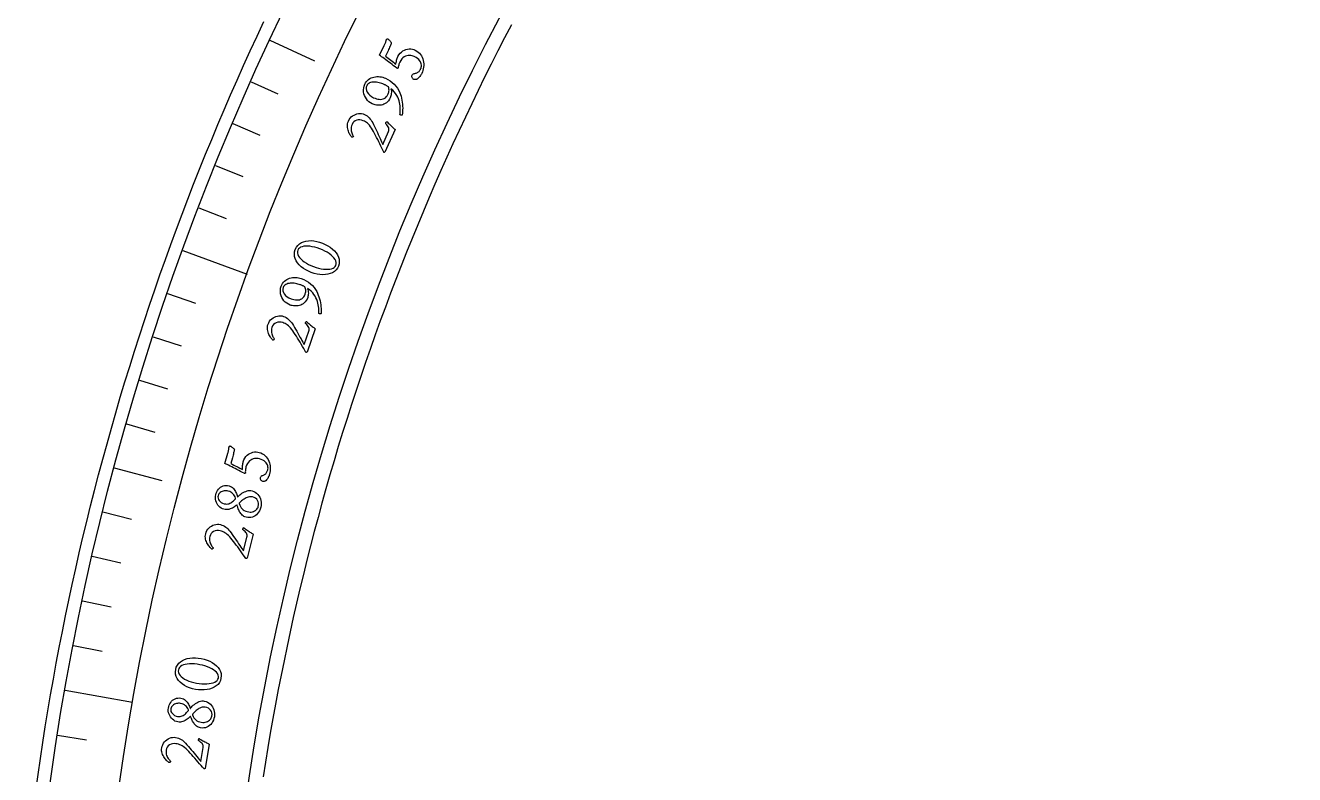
# Model space of a CAD drawing. Header units: millimetres. Extents: x -50 to 50, y -50 to 64.
# Drawn here: x -49.74 to -25.55, y 7.03 to 21.31 of the extents above; entities that cross this region are included whole.
import ezdxf

# ---------------------------------------------------------------- set-up
doc = ezdxf.new("R2010")
doc.units = ezdxf.units.MM
for name, color, linetype in [('CUT_INNER', 6, 'Continuous'), ('CUT_OUTER', 1, 'Continuous'), ('ENGRAVE', 7, 'Continuous'), ('ENGRAVE_FINE', 8, 'Continuous'), ('TEXT', 5, 'Continuous')]:
    doc.layers.add(name, color=color, linetype=linetype)

msp = doc.modelspace()

# ---------------------------------------------------------------- linework, layer by layer
at = {"layer": 'CUT_INNER'}
msp.add_lwpolyline([(-40.4795, 21.3184), (-40.6095, 21.0696), (-40.738, 20.8201), (-40.865, 20.5697), (-40.9905, 20.3186), (-41.1144, 20.0667), (-41.2367, 19.814), (-41.3575, 19.5606), (-41.4768, 19.3065), (-41.5944, 19.0517), (-41.7106, 18.7961), (-41.8251, 18.5398), (-41.9381, 18.2828), (-42.0495, 18.0251), (-42.1593, 17.7668), (-42.2675, 17.5078), (-42.3741, 17.2481), (-42.4792, 16.9878), (-42.5826, 16.7268), (-42.6844, 16.4652), (-42.7846, 16.203), (-42.8833, 15.9402), (-42.9803, 15.6767), (-43.0756, 15.4127), (-43.1694, 15.1481), (-43.2615, 14.8829), (-43.352, 14.6172), (-43.4409, 14.3509), (-43.5282, 14.0841), (-43.6138, 13.8168), (-43.6977, 13.5489), (-43.78, 13.2805), (-43.8607, 13.0116), (-43.9397, 12.7423), (-44.0171, 12.4724), (-44.0928, 12.2021), (-44.1668, 11.9313), (-44.2392, 11.6601), (-44.3099, 11.3884), (-44.3789, 11.1163), (-44.4463, 10.8438), (-44.512, 10.5709), (-44.576, 10.2976), (-44.6384, 10.0239), (-44.699, 9.7498), (-44.758, 9.4753), (-44.8153, 9.2005), (-44.8709, 8.9254), (-44.9248, 8.6499), (-44.9771, 8.3741), (-45.0276, 8.0979), (-45.0765, 7.8215), (-45.1236, 7.5448), (-45.169, 7.2678), (-45.2128, 6.9905)], dxfattribs=at)
at = {"layer": 'CUT_OUTER'}
msp.add_lwpolyline([(-49.5451, 6.729), (-49.5029, 7.0329), (-49.4588, 7.3365), (-49.4129, 7.6399), (-49.3651, 7.9429), (-49.3154, 8.2457), (-49.2639, 8.5481), (-49.2105, 8.8502), (-49.1553, 9.152), (-49.0982, 9.4534), (-49.0393, 9.7545), (-48.9785, 10.0552), (-48.9159, 10.3556), (-48.8514, 10.6555), (-48.7851, 10.9551), (-48.717, 11.2542), (-48.647, 11.5529), (-48.5752, 11.8512), (-48.5016, 12.149), (-48.4261, 12.4464), (-48.3488, 12.7433), (-48.2697, 13.0397), (-48.1888, 13.3356), (-48.1061, 13.6311), (-48.0215, 13.926), (-47.9352, 14.2204), (-47.847, 14.5142), (-47.7571, 14.8075), (-47.6653, 15.1003), (-47.5718, 15.3925), (-47.4764, 15.6841), (-47.3793, 15.9751), (-47.2804, 16.2655), (-47.1797, 16.5553), (-47.0772, 16.8445), (-46.973, 17.133), (-46.867, 17.4209), (-46.7592, 17.7082), (-46.6496, 17.9948), (-46.5383, 18.2806), (-46.4253, 18.5659), (-46.3105, 18.8504), (-46.194, 19.1342), (-46.0757, 19.4173), (-45.9557, 19.6996), (-45.834, 19.9812), (-45.7105, 20.2621), (-45.5853, 20.5422), (-45.4584, 20.8215), (-45.3298, 21.1), (-45.1995, 21.3778)], dxfattribs=at)
at = {"layer": 'ENGRAVE'}
for points in [[(-45.0843, 21.0231), (-44.2369, 20.628)], [(-46.745, 17.0138), (-45.515, 16.5661)], [(-48.05, 12.875), (-47.1468, 12.633)], [(-48.9893, 8.6381), (-47.7001, 8.4108)]]:
    msp.add_lwpolyline(points, dxfattribs=at)
for radius in [49.745, 48.436, 46.005]:
    msp.add_circle((0, 0), radius, dxfattribs=at)
at = {"layer": 'ENGRAVE_FINE'}
for points in [[(-45.4443, 20.2331), (-44.9318, 20.0049)], [(-45.7905, 19.4369), (-45.2741, 19.2177)], [(-46.1228, 18.6348), (-45.6026, 18.4247)], [(-46.441, 17.827), (-45.9172, 17.626)], [(-47.0348, 16.1954), (-46.5044, 16.0127)], [(-47.3103, 15.3721), (-46.7768, 15.1987)], [(-47.5714, 14.544), (-47.0349, 14.38)], [(-47.818, 13.7116), (-47.2787, 13.5569)], [(-48.2674, 12.0344), (-47.723, 11.8987)], [(-48.47, 11.1902), (-47.9234, 11.064)], [(-48.658, 10.3426), (-48.1092, 10.2259)], [(-48.831, 9.4918), (-48.2804, 9.3847)], [(-49.1326, 7.7818), (-48.5785, 7.6941)]]:
    msp.add_lwpolyline(points, dxfattribs=at)
at = {"layer": 'TEXT'}
for points in [[(-42.6434, 20.7106), (-42.6242, 20.745), (-42.6023, 20.7745), (-42.5775, 20.7992), (-42.5501, 20.8192), (-42.5209, 20.8348), (-42.491, 20.8464), (-42.4604, 20.854), (-42.4292, 20.8577), (-42.3982, 20.8575), (-42.3686, 20.8537), (-42.3403, 20.8462), (-42.3133, 20.835), (-42.2835, 20.8183), (-42.2569, 20.7989), (-42.2334, 20.7768), (-42.213, 20.7522), (-42.1957, 20.7256), (-42.1813, 20.6978), (-42.1699, 20.6687), (-42.1614, 20.6383), (-42.1557, 20.6072), (-42.1528, 20.5759), (-42.1527, 20.5442), (-42.1553, 20.5122), (-42.1605, 20.4805), (-42.1682, 20.4497), (-42.1783, 20.4196), (-42.191, 20.3904), (-42.1975, 20.378), (-42.2057, 20.3645), (-42.2154, 20.3499), (-42.2266, 20.3343), (-42.239, 20.3188), (-42.252, 20.3046), (-42.2655, 20.2918), (-42.2797, 20.2803), (-42.2836, 20.2787), (-42.289, 20.2771), (-42.296, 20.2754), (-42.3046, 20.2737), (-42.3137, 20.2727), (-42.3224, 20.273), (-42.3306, 20.2746), (-42.3384, 20.2776), (-42.3506, 20.2846), (-42.3605, 20.293), (-42.3682, 20.3027), (-42.3738, 20.3138), (-42.377, 20.3254), (-42.378, 20.3365), (-42.3766, 20.3473), (-42.373, 20.3575), (-42.366, 20.3688), (-42.3573, 20.3777), (-42.3467, 20.3839), (-42.3344, 20.3877), (-42.3214, 20.3904), (-42.3089, 20.3934), (-42.297, 20.3968), (-42.2855, 20.4005), (-42.2729, 20.4058), (-42.2613, 20.4126), (-42.2505, 20.4209), (-42.2407, 20.4307), (-42.2317, 20.4414), (-42.2237, 20.4524), (-42.2166, 20.4638), (-42.2104, 20.4756), (-42.2036, 20.4924), (-42.1991, 20.5105), (-42.1967, 20.5297), (-42.1967, 20.5502), (-42.1995, 20.5713), (-42.206, 20.5925), (-42.2161, 20.6139), (-42.2298, 20.6353), (-42.2478, 20.6564), (-42.2707, 20.6763), (-42.2985, 20.6951), (-42.3312, 20.7129), (-42.3515, 20.7213), (-42.3733, 20.7275), (-42.3967, 20.7314), (-42.4217, 20.733), (-42.4475, 20.7317), (-42.4731, 20.7267), (-42.4985, 20.718), (-42.5238, 20.7056), (-42.5481, 20.6886), (-42.5704, 20.6662), (-42.5908, 20.6383), (-42.6092, 20.605), (-42.6141, 20.5939), (-42.6192, 20.5806), (-42.6244, 20.5653), (-42.6297, 20.5479), (-42.6344, 20.5306), (-42.6378, 20.5155), (-42.6397, 20.5027), (-42.6403, 20.4922), (-42.6415, 20.4905), (-42.6434, 20.4892), (-42.646, 20.4884), (-42.6493, 20.488), (-42.6528, 20.4879), (-42.6562, 20.4884), (-42.6596, 20.4892), (-42.6628, 20.4905), (-42.6941, 20.5142), (-42.7254, 20.5378), (-42.7567, 20.5614), (-42.788, 20.5851), (-42.8188, 20.6083), (-42.8484, 20.6308), (-42.8771, 20.6525), (-42.9046, 20.6733), (-42.9304, 20.6928), (-42.9538, 20.7102), (-42.9748, 20.7255), (-42.9933, 20.7389), (-42.9043, 20.9224), (-42.8982, 20.9353), (-42.8924, 20.9485), (-42.8867, 20.962), (-42.8813, 20.9758), (-42.8764, 20.9892), (-42.872, 21.0016), (-42.8683, 21.0129), (-42.8652, 21.0231), (-42.8627, 21.0315), (-42.861, 21.0376), (-42.8599, 21.0412), (-42.8596, 21.0424), (-42.8563, 21.0446), (-42.8532, 21.0466), (-42.8505, 21.0485), (-42.848, 21.0501), (-42.8456, 21.0514), (-42.8432, 21.0519), (-42.8408, 21.0518), (-42.8383, 21.0509), (-42.8358, 21.0493), (-42.8321, 21.0465), (-42.8272, 21.0423), (-42.821, 21.0369), (-42.8142, 21.0305), (-42.8072, 21.0234), (-42.8, 21.0157), (-42.7927, 21.0072), (-42.7857, 20.9984), (-42.7796, 20.9896), (-42.7743, 20.9806), (-42.7697, 20.9715), (-42.775, 20.9576), (-42.7809, 20.9424), (-42.7874, 20.9259), (-42.7945, 20.9082), (-42.8025, 20.889), (-42.8116, 20.8685), (-42.8217, 20.8465), (-42.8329, 20.8231), (-42.8834, 20.7188), (-42.8584, 20.6997), (-42.833, 20.6805), (-42.8074, 20.6613), (-42.7815, 20.6421), (-42.7558, 20.6231), (-42.7308, 20.6042), (-42.7067, 20.5857), (-42.6832, 20.5674), (-42.6815, 20.5834), (-42.6784, 20.6012), (-42.6739, 20.6208), (-42.6681, 20.6421), (-42.6617, 20.6631), (-42.6554, 20.6815), (-42.6494, 20.6973), (-42.6434, 20.7106)], [(-42.6043, 19.6026), (-42.602, 19.6261), (-42.6003, 19.6515), (-42.5992, 19.6789), (-42.5988, 19.7081), (-42.5996, 19.7389), (-42.6022, 19.7706), (-42.6067, 19.8033), (-42.613, 19.8369), (-42.6217, 19.871), (-42.6335, 19.9051), (-42.6482, 19.9392), (-42.6658, 19.9733), (-42.6872, 20.0068), (-42.7128, 20.0391), (-42.7427, 20.0703), (-42.7769, 20.1004), (-42.7721, 20.078), (-42.7693, 20.0552), (-42.7686, 20.0319), (-42.77, 20.0081), (-42.773, 19.9851), (-42.7772, 19.9641), (-42.7827, 19.9452), (-42.7895, 19.9283), (-42.8054, 19.898), (-42.8232, 19.8716), (-42.8427, 19.8492), (-42.864, 19.8309), (-42.8865, 19.816), (-42.9097, 19.8041), (-42.9335, 19.7952), (-42.9579, 19.7893), (-42.9825, 19.7859), (-43.0066, 19.7846), (-43.0304, 19.7855), (-43.0537, 19.7885), (-43.076, 19.793), (-43.0967, 19.7984), (-43.1157, 19.8046), (-43.133, 19.8118), (-43.1663, 19.8296), (-43.1962, 19.8511), (-43.2226, 19.8761), (-43.2457, 19.9047), (-43.265, 19.9361), (-43.2802, 19.9691), (-43.2912, 20.0038), (-43.298, 20.0402), (-43.3, 20.0773), (-43.2968, 20.1138), (-43.2882, 20.1499), (-43.2744, 20.1854), (-43.26, 20.2123), (-43.2431, 20.2363), (-43.2238, 20.2575), (-43.202, 20.2759), (-43.1784, 20.2915), (-43.1536, 20.3046), (-43.1276, 20.3149), (-43.1004, 20.3227), (-43.0725, 20.3279), (-43.0443, 20.3306), (-43.0158, 20.3308), (-42.9871, 20.3285), (-42.9587, 20.324), (-42.9314, 20.3174), (-42.9052, 20.3088), (-42.88, 20.2982), (-42.8341, 20.2741), (-42.7913, 20.247), (-42.7514, 20.2168), (-42.7146, 20.1834), (-42.6815, 20.1473), (-42.6528, 20.1088), (-42.6285, 20.0678), (-42.6087, 20.0244), (-42.5956, 19.9909), (-42.5844, 19.956), (-42.575, 19.9196), (-42.5674, 19.8818), (-42.5615, 19.8435), (-42.5571, 19.8057), (-42.5544, 19.7684), (-42.5532, 19.7316), (-42.5535, 19.6959), (-42.5551, 19.6621), (-42.5581, 19.6302), (-42.5624, 19.6002), (-42.5652, 19.5966), (-42.5695, 19.5946), (-42.5754, 19.5944), (-42.5828, 19.5958), (-42.5903, 19.5979), (-42.5964, 19.5998), (-42.6011, 19.6013), (-42.6043, 19.6026)], [(-42.8266, 20.1361), (-42.8362, 20.1421), (-42.8461, 20.148), (-42.8562, 20.1538), (-42.8665, 20.1596), (-42.877, 20.1652), (-42.8876, 20.1707), (-42.8982, 20.176), (-42.9089, 20.1811), (-42.9303, 20.1905), (-42.9527, 20.1989), (-42.9761, 20.2065), (-43.0005, 20.2132), (-43.0252, 20.2187), (-43.0497, 20.2227), (-43.0739, 20.2252), (-43.0979, 20.2262), (-43.1211, 20.2254), (-43.1431, 20.2225), (-43.1638, 20.2174), (-43.1834, 20.2101), (-43.2011, 20.2005), (-43.2162, 20.1883), (-43.2287, 20.1736), (-43.2387, 20.1563), (-43.2483, 20.1264), (-43.2499, 20.0957), (-43.2432, 20.0643), (-43.2285, 20.0322), (-43.2067, 20.0013), (-43.1792, 19.9738), (-43.146, 19.9495), (-43.107, 19.9285), (-43.0808, 19.9176), (-43.0546, 19.9089), (-43.0281, 19.9025), (-43.0015, 19.8984), (-42.9754, 19.897), (-42.9505, 19.8991), (-42.9268, 19.9047), (-42.9042, 19.9137), (-42.8834, 19.9265), (-42.8648, 19.9437), (-42.8485, 19.9652), (-42.8343, 19.991), (-42.8284, 20.0049), (-42.8232, 20.0201), (-42.8187, 20.0364), (-42.8149, 20.0539), (-42.813, 20.0727), (-42.8144, 20.0926), (-42.8189, 20.1138), (-42.8266, 20.1361)], [(-42.8542, 19.4731), (-42.8413, 19.4595), (-42.8275, 19.4453), (-42.8127, 19.4304), (-42.7969, 19.4149), (-42.7809, 19.3995), (-42.7656, 19.3847), (-42.7507, 19.3705), (-42.7365, 19.3569), (-42.7236, 19.3448), (-42.7131, 19.3349), (-42.7048, 19.3271), (-42.6988, 19.3215), (-42.8904, 18.8923), (-42.8927, 18.891), (-42.8955, 18.8898), (-42.8987, 18.8887), (-42.9024, 18.8877), (-42.906, 18.887), (-42.9091, 18.8867), (-42.9118, 18.8869), (-42.9139, 18.8875), (-42.9321, 18.9269), (-42.9507, 18.9669), (-42.9699, 19.0075), (-42.9894, 19.0488), (-43.0093, 19.09), (-43.0292, 19.1306), (-43.0493, 19.1705), (-43.0694, 19.2097), (-43.0893, 19.2475), (-43.1087, 19.2829), (-43.1276, 19.316), (-43.146, 19.3468), (-43.1653, 19.3765), (-43.1844, 19.402), (-43.2033, 19.4232), (-43.222, 19.4403), (-43.2412, 19.4546), (-43.2614, 19.4678), (-43.2827, 19.4798), (-43.3051, 19.4908), (-43.3368, 19.5021), (-43.3682, 19.5073), (-43.3992, 19.5065), (-43.4299, 19.4997), (-43.4583, 19.4872), (-43.4825, 19.4696), (-43.5024, 19.4469), (-43.518, 19.4191), (-43.5276, 19.3941), (-43.5336, 19.3696), (-43.5362, 19.3454), (-43.5354, 19.3216), (-43.5322, 19.2989), (-43.5277, 19.2777), (-43.522, 19.258), (-43.515, 19.24), (-43.5077, 19.224), (-43.5012, 19.2107), (-43.4954, 19.2001), (-43.4903, 19.192), (-43.4925, 19.1884), (-43.4959, 19.1851), (-43.5003, 19.1821), (-43.5057, 19.1796), (-43.5112, 19.1776), (-43.5157, 19.1765), (-43.5192, 19.1761), (-43.5216, 19.1765), (-43.5271, 19.1823), (-43.5339, 19.1906), (-43.5419, 19.2016), (-43.5512, 19.2151), (-43.5609, 19.2308), (-43.5702, 19.2483), (-43.579, 19.2677), (-43.5874, 19.289), (-43.5947, 19.3115), (-43.6003, 19.3348), (-43.6043, 19.3587), (-43.6066, 19.3835), (-43.6065, 19.4085), (-43.6032, 19.4337), (-43.5967, 19.4588), (-43.5871, 19.484), (-43.5719, 19.5129), (-43.5536, 19.5387), (-43.5321, 19.5614), (-43.5075, 19.5811), (-43.4809, 19.5974), (-43.4532, 19.6101), (-43.4246, 19.6193), (-43.3949, 19.6249), (-43.3652, 19.6268), (-43.3364, 19.6246), (-43.3084, 19.6184), (-43.2812, 19.6083), (-43.2554, 19.5952), (-43.2315, 19.58), (-43.2094, 19.5628), (-43.1893, 19.5435), (-43.1708, 19.5225), (-43.154, 19.5002), (-43.1387, 19.4764), (-43.125, 19.4513), (-43.1079, 19.4167), (-43.0904, 19.3805), (-43.0725, 19.3427), (-43.0543, 19.3034), (-43.0362, 19.2639), (-43.0187, 19.2256), (-43.0018, 19.1884), (-42.9855, 19.1524), (-42.9703, 19.1188), (-42.9566, 19.0888), (-42.9445, 19.0623), (-42.9339, 19.0394), (-42.8236, 19.2863), (-42.8172, 19.3045), (-42.8144, 19.3224), (-42.8153, 19.34), (-42.82, 19.3573), (-42.8281, 19.3749), (-42.8395, 19.3935), (-42.8541, 19.4131), (-42.8721, 19.4337), (-42.8746, 19.4371), (-42.8757, 19.4411), (-42.8753, 19.4458), (-42.8734, 19.4512), (-42.8722, 19.4533), (-42.8704, 19.456), (-42.8681, 19.4591), (-42.8651, 19.4627), (-42.8619, 19.4663), (-42.8591, 19.4692), (-42.8565, 19.4715), (-42.8542, 19.4731)], [(-44.5997, 17.035), (-44.5794, 17.0775), (-44.5535, 17.1137), (-44.5218, 17.1437), (-44.4845, 17.1674), (-44.4427, 17.1851), (-44.3978, 17.1972), (-44.3497, 17.2036), (-44.2984, 17.2044), (-44.2453, 17.2), (-44.1915, 17.1906), (-44.1371, 17.1764), (-44.082, 17.1572), (-44.0285, 17.1341), (-43.9788, 17.1077), (-43.9329, 17.0781), (-43.8907, 17.0453), (-43.8534, 17.01), (-43.8221, 16.9728), (-43.7967, 16.9338), (-43.7772, 16.893), (-43.7649, 16.8509), (-43.761, 16.8082), (-43.7653, 16.765), (-43.778, 16.7211), (-43.7974, 16.6811), (-43.8227, 16.6466), (-43.854, 16.6177), (-43.8913, 16.5944), (-43.9331, 16.5766), (-43.9782, 16.5641), (-44.0264, 16.557), (-44.0779, 16.5552), (-44.1313, 16.5586), (-44.1853, 16.567), (-44.24, 16.5803), (-44.2953, 16.5987), (-44.3491, 16.6212), (-44.3991, 16.647), (-44.4454, 16.6761), (-44.4879, 16.7085), (-44.5254, 16.7436), (-44.5569, 16.7808), (-44.5822, 16.8201), (-44.6014, 16.8614), (-44.6133, 16.9041), (-44.6171, 16.9472), (-44.6125, 16.9909), (-44.5997, 17.035)], [(-44.5502, 17.0236), (-44.5571, 16.9963), (-44.5572, 16.9685), (-44.5503, 16.9404), (-44.5367, 16.9118), (-44.517, 16.8833), (-44.4924, 16.8555), (-44.4627, 16.8284), (-44.428, 16.8019), (-44.3892, 16.7767), (-44.347, 16.7532), (-44.3016, 16.7315), (-44.2528, 16.7116), (-44.2036, 16.6946), (-44.1555, 16.6809), (-44.1084, 16.6706), (-44.0624, 16.6637), (-44.0187, 16.6601), (-43.9784, 16.66), (-43.9416, 16.6634), (-43.9082, 16.6701), (-43.8794, 16.6805), (-43.8563, 16.6945), (-43.8388, 16.7123), (-43.8271, 16.7339), (-43.8198, 16.7625), (-43.8198, 16.7911), (-43.8271, 16.8197), (-43.8416, 16.8483), (-43.8624, 16.8766), (-43.8883, 16.9042), (-43.9193, 16.9311), (-43.9555, 16.9573), (-43.9956, 16.9822), (-44.0384, 17.0056), (-44.0839, 17.0272), (-44.1321, 17.0472), (-44.1816, 17.0649), (-44.2295, 17.079), (-44.2759, 17.0896), (-44.3207, 17.0966), (-44.3631, 17.1001), (-44.4022, 17.1001), (-44.4379, 17.0964), (-44.4704, 17.0892), (-44.4985, 17.0784), (-44.5211, 17.0638), (-44.5384, 17.0456), (-44.5502, 17.0236)], [(-44.1507, 15.8148), (-44.1504, 15.8384), (-44.1509, 15.8639), (-44.1522, 15.8912), (-44.1543, 15.9204), (-44.1578, 15.951), (-44.1632, 15.9823), (-44.1705, 16.0145), (-44.1797, 16.0475), (-44.1914, 16.0807), (-44.2061, 16.1136), (-44.2237, 16.1463), (-44.2443, 16.1787), (-44.2684, 16.2102), (-44.2968, 16.2402), (-44.3293, 16.2687), (-44.366, 16.2957), (-44.3593, 16.2738), (-44.3545, 16.2513), (-44.3518, 16.2282), (-44.351, 16.2043), (-44.352, 16.1812), (-44.3544, 16.1599), (-44.3582, 16.1406), (-44.3635, 16.1231), (-44.3768, 16.0915), (-44.3921, 16.0637), (-44.4096, 16.0397), (-44.4293, 16.0196), (-44.4504, 16.0028), (-44.4724, 15.9889), (-44.4954, 15.978), (-44.5192, 15.9699), (-44.5434, 15.9644), (-44.5673, 15.9611), (-44.591, 15.9599), (-44.6146, 15.9608), (-44.6372, 15.9634), (-44.6582, 15.9669), (-44.6777, 15.9715), (-44.6956, 15.9771), (-44.7303, 15.992), (-44.7619, 16.0107), (-44.7905, 16.0334), (-44.816, 16.0599), (-44.838, 16.0894), (-44.8559, 16.121), (-44.8699, 16.1546), (-44.8798, 16.1903), (-44.8851, 16.227), (-44.8851, 16.2637), (-44.8797, 16.3004), (-44.869, 16.337), (-44.857, 16.365), (-44.8423, 16.3904), (-44.8249, 16.4132), (-44.8048, 16.4334), (-44.7826, 16.4511), (-44.759, 16.4662), (-44.734, 16.4788), (-44.7076, 16.4889), (-44.6803, 16.4965), (-44.6524, 16.5017), (-44.6241, 16.5044), (-44.5952, 16.5046), (-44.5666, 16.5026), (-44.5388, 16.4984), (-44.5119, 16.4921), (-44.4859, 16.4837), (-44.4381, 16.4638), (-44.3931, 16.4405), (-44.3507, 16.4138), (-44.3112, 16.3838), (-44.275, 16.3507), (-44.2431, 16.3148), (-44.2153, 16.2761), (-44.1918, 16.2346), (-44.1759, 16.2024), (-44.1616, 16.1686), (-44.1491, 16.1331), (-44.1382, 16.0961), (-44.129, 16.0585), (-44.1214, 16.0213), (-44.1154, 15.9843), (-44.111, 15.9477), (-44.1082, 15.9122), (-44.1069, 15.8784), (-44.107, 15.8463), (-44.1087, 15.816), (-44.1111, 15.8122), (-44.1153, 15.8099), (-44.1211, 15.8091), (-44.1287, 15.8099), (-44.1363, 15.8113), (-44.1425, 15.8126), (-44.1473, 15.8138), (-44.1507, 15.8148)], [(-44.4186, 16.3269), (-44.4287, 16.3321), (-44.439, 16.3371), (-44.4496, 16.342), (-44.4604, 16.3468), (-44.4714, 16.3515), (-44.4824, 16.356), (-44.4934, 16.3604), (-44.5046, 16.3645), (-44.5267, 16.372), (-44.5497, 16.3785), (-44.5737, 16.384), (-44.5985, 16.3886), (-44.6237, 16.3919), (-44.6484, 16.3937), (-44.6727, 16.3941), (-44.6967, 16.393), (-44.7197, 16.3902), (-44.7414, 16.3853), (-44.7617, 16.3785), (-44.7805, 16.3695), (-44.7973, 16.3584), (-44.8112, 16.345), (-44.8224, 16.3292), (-44.8308, 16.3111), (-44.8379, 16.2804), (-44.8367, 16.2498), (-44.8274, 16.2191), (-44.8099, 16.1884), (-44.7855, 16.1595), (-44.7558, 16.1345), (-44.7205, 16.1132), (-44.6798, 16.0957), (-44.6528, 16.0871), (-44.6259, 16.0807), (-44.599, 16.0766), (-44.5721, 16.0748), (-44.546, 16.0757), (-44.5214, 16.08), (-44.4982, 16.0876), (-44.4766, 16.0985), (-44.457, 16.1132), (-44.4399, 16.1319), (-44.4255, 16.1547), (-44.4136, 16.1817), (-44.409, 16.1961), (-44.4051, 16.2116), (-44.4021, 16.2283), (-44.3998, 16.2461), (-44.3996, 16.2649), (-44.4026, 16.2846), (-44.409, 16.3053), (-44.4186, 16.3269)], [(-44.3883, 15.664), (-44.3743, 15.6516), (-44.3593, 15.6386), (-44.3432, 15.6251), (-44.3262, 15.6111), (-44.3089, 15.597), (-44.2923, 15.5836), (-44.2763, 15.5708), (-44.2609, 15.5586), (-44.2471, 15.5476), (-44.2357, 15.5386), (-44.2267, 15.5316), (-44.2203, 15.5266), (-44.3738, 15.0823), (-44.376, 15.0808), (-44.3786, 15.0794), (-44.3817, 15.078), (-44.3853, 15.0767), (-44.3888, 15.0756), (-44.3919, 15.0751), (-44.3946, 15.075), (-44.3968, 15.0754), (-44.4183, 15.1131), (-44.4404, 15.1513), (-44.463, 15.1901), (-44.4861, 15.2295), (-44.5094, 15.2689), (-44.5328, 15.3076), (-44.5563, 15.3456), (-44.5797, 15.3829), (-44.6029, 15.4187), (-44.6253, 15.4523), (-44.647, 15.4837), (-44.668, 15.5128), (-44.6898, 15.5407), (-44.7111, 15.5644), (-44.7318, 15.5839), (-44.7519, 15.5992), (-44.7722, 15.6118), (-44.7935, 15.6232), (-44.8158, 15.6334), (-44.8391, 15.6423), (-44.8716, 15.6508), (-44.9033, 15.6533), (-44.9342, 15.6498), (-44.9641, 15.6403), (-44.9913, 15.6254), (-45.0139, 15.6058), (-45.0317, 15.5814), (-45.0449, 15.5524), (-45.0522, 15.5267), (-45.0561, 15.5016), (-45.0566, 15.4773), (-45.0537, 15.4537), (-45.0486, 15.4313), (-45.0423, 15.4106), (-45.0348, 15.3916), (-45.0263, 15.3742), (-45.0176, 15.3589), (-45.01, 15.3462), (-45.0032, 15.3361), (-44.9975, 15.3286), (-44.9994, 15.3247), (-45.0024, 15.3211), (-45.0066, 15.3178), (-45.0118, 15.3148), (-45.0171, 15.3124), (-45.0215, 15.3108), (-45.0249, 15.3102), (-45.0273, 15.3104), (-45.0333, 15.3157), (-45.0408, 15.3234), (-45.0498, 15.3336), (-45.0602, 15.3462), (-45.0712, 15.361), (-45.082, 15.3777), (-45.0924, 15.3963), (-45.1026, 15.4167), (-45.1119, 15.4385), (-45.1196, 15.4612), (-45.1256, 15.4847), (-45.1301, 15.5091), (-45.1322, 15.5341), (-45.1311, 15.5594), (-45.1268, 15.5851), (-45.1193, 15.611), (-45.1068, 15.6411), (-45.0908, 15.6684), (-45.0714, 15.6929), (-45.0486, 15.7146), (-45.0234, 15.7332), (-44.997, 15.7483), (-44.9692, 15.76), (-44.9402, 15.7681), (-44.9108, 15.7725), (-44.8819, 15.7729), (-44.8534, 15.7692), (-44.8255, 15.7615), (-44.7986, 15.7507), (-44.7735, 15.7376), (-44.75, 15.7224), (-44.7282, 15.7049), (-44.7081, 15.6857), (-44.6893, 15.6648), (-44.6721, 15.6425), (-44.6562, 15.6187), (-44.6361, 15.5857), (-44.6156, 15.5512), (-44.5945, 15.5151), (-44.5729, 15.4775), (-44.5514, 15.4397), (-44.5306, 15.4031), (-44.5105, 15.3675), (-44.4911, 15.3331), (-44.4731, 15.3009), (-44.4568, 15.2722), (-44.4425, 15.2469), (-44.43, 15.225), (-44.3416, 15.4806), (-44.3367, 15.4993), (-44.3355, 15.5174), (-44.338, 15.5348), (-44.3441, 15.5516), (-44.3537, 15.5684), (-44.3667, 15.586), (-44.383, 15.6042), (-44.4027, 15.6232), (-44.4055, 15.6263), (-44.4069, 15.6302), (-44.4069, 15.635), (-44.4055, 15.6405), (-44.4045, 15.6427), (-44.403, 15.6455), (-44.4009, 15.6489), (-44.3982, 15.6527), (-44.3954, 15.6566), (-44.3928, 15.6597), (-44.3904, 15.6622), (-44.3883, 15.664)], [(-45.5919, 12.991), (-45.579, 13.0282), (-45.5625, 13.0611), (-45.5424, 13.0897), (-45.5188, 13.1142), (-45.4928, 13.1346), (-45.4654, 13.1512), (-45.4366, 13.164), (-45.4065, 13.1731), (-45.376, 13.1783), (-45.3461, 13.1796), (-45.317, 13.1772), (-45.2884, 13.1709), (-45.2562, 13.1595), (-45.2266, 13.1451), (-45.1996, 13.1274), (-45.1753, 13.1067), (-45.1536, 13.0835), (-45.1346, 13.0586), (-45.1183, 13.032), (-45.1047, 13.0036), (-45.0937, 12.9739), (-45.0854, 12.9435), (-45.0797, 12.9123), (-45.0767, 12.8804), (-45.0764, 12.8483), (-45.0786, 12.8166), (-45.0834, 12.7852), (-45.0908, 12.7543), (-45.0951, 12.7409), (-45.1007, 12.7262), (-45.1077, 12.7102), (-45.1161, 12.6928), (-45.1256, 12.6754), (-45.1359, 12.6592), (-45.1471, 12.6442), (-45.159, 12.6304), (-45.1626, 12.6282), (-45.1676, 12.6256), (-45.1743, 12.6228), (-45.1824, 12.6196), (-45.1912, 12.617), (-45.1998, 12.6158), (-45.2082, 12.616), (-45.2164, 12.6175), (-45.2295, 12.6223), (-45.2408, 12.6289), (-45.2501, 12.6371), (-45.2575, 12.6471), (-45.2627, 12.6579), (-45.2656, 12.6687), (-45.2661, 12.6795), (-45.2643, 12.6903), (-45.2594, 12.7026), (-45.2523, 12.7128), (-45.243, 12.7208), (-45.2315, 12.7267), (-45.2192, 12.7316), (-45.2074, 12.7368), (-45.1962, 12.7422), (-45.1856, 12.7478), (-45.1741, 12.7552), (-45.1638, 12.7639), (-45.1547, 12.7739), (-45.1467, 12.7853), (-45.1398, 12.7974), (-45.1338, 12.8097), (-45.1287, 12.8221), (-45.1247, 12.8347), (-45.1209, 12.8525), (-45.1196, 12.8711), (-45.1206, 12.8905), (-45.1241, 12.9106), (-45.1306, 12.9309), (-45.1406, 12.9507), (-45.1543, 12.9699), (-45.1715, 12.9887), (-45.1929, 13.0063), (-45.2189, 13.022), (-45.2495, 13.0357), (-45.2848, 13.0475), (-45.3063, 13.0523), (-45.3288, 13.0545), (-45.3526, 13.0543), (-45.3775, 13.0516), (-45.4026, 13.0458), (-45.427, 13.0365), (-45.4505, 13.0235), (-45.4733, 13.0069), (-45.4942, 12.9859), (-45.5123, 12.96), (-45.5275, 12.929), (-45.5399, 12.893), (-45.5428, 12.8811), (-45.5455, 12.8672), (-45.548, 12.8512), (-45.5502, 12.8331), (-45.5518, 12.8153), (-45.5525, 12.7999), (-45.5522, 12.7869), (-45.5509, 12.7765), (-45.5518, 12.7746), (-45.5535, 12.773), (-45.5559, 12.7717), (-45.559, 12.7707), (-45.5625, 12.7701), (-45.566, 12.7699), (-45.5694, 12.7702), (-45.5728, 12.7709), (-45.6077, 12.7887), (-45.6427, 12.8066), (-45.6776, 12.8244), (-45.7125, 12.8423), (-45.7468, 12.8598), (-45.78, 12.8768), (-45.8119, 12.8932), (-45.8427, 12.9089), (-45.8714, 12.9236), (-45.8975, 12.9367), (-45.9208, 12.9482), (-45.9414, 12.9581), (-45.8856, 13.1543), (-45.8819, 13.168), (-45.8784, 13.182), (-45.8752, 13.1963), (-45.8723, 13.2108), (-45.8697, 13.2249), (-45.8676, 13.2379), (-45.8659, 13.2496), (-45.8646, 13.2602), (-45.8636, 13.269), (-45.863, 13.2752), (-45.8626, 13.279), (-45.8624, 13.2803), (-45.8595, 13.283), (-45.8569, 13.2855), (-45.8545, 13.2878), (-45.8524, 13.2899), (-45.8502, 13.2915), (-45.848, 13.2925), (-45.8455, 13.2927), (-45.8429, 13.2923), (-45.8402, 13.2912), (-45.836, 13.289), (-45.8305, 13.2858), (-45.8235, 13.2815), (-45.8156, 13.2764), (-45.8075, 13.2706), (-45.7991, 13.2642), (-45.7905, 13.2572), (-45.7821, 13.2498), (-45.7745, 13.2421), (-45.7677, 13.2342), (-45.7616, 13.2261), (-45.7644, 13.2114), (-45.7676, 13.1954), (-45.7711, 13.178), (-45.7751, 13.1593), (-45.7796, 13.1391), (-45.7849, 13.1173), (-45.7911, 13.0939), (-45.7981, 13.0689), (-45.8297, 12.9574), (-45.8017, 12.9429), (-45.7734, 12.9285), (-45.7448, 12.914), (-45.716, 12.8996), (-45.6874, 12.8853), (-45.6596, 12.8711), (-45.6325, 12.857), (-45.6062, 12.8431), (-45.6073, 12.8591), (-45.6073, 12.8772), (-45.6064, 12.8972), (-45.6043, 12.9193), (-45.6017, 12.941), (-45.5987, 12.9603), (-45.5955, 12.9769), (-45.5919, 12.991)], [(-46.1164, 12.3642), (-46.107, 12.3933), (-46.0951, 12.4203), (-46.0807, 12.4452), (-46.0638, 12.4681), (-46.0446, 12.4883), (-46.0236, 12.5054), (-46.0007, 12.5193), (-45.9759, 12.53), (-45.9496, 12.5369), (-45.9219, 12.5394), (-45.8929, 12.5376), (-45.8625, 12.5313), (-45.8382, 12.523), (-45.8163, 12.5121), (-45.797, 12.4986), (-45.7802, 12.4825), (-45.7655, 12.4647), (-45.7525, 12.446), (-45.7411, 12.4263), (-45.7315, 12.4058), (-45.7231, 12.3852), (-45.7156, 12.3653), (-45.7091, 12.3461), (-45.7034, 12.3276), (-45.7028, 12.3236), (-45.7013, 12.322), (-45.6988, 12.3226), (-45.6953, 12.3254), (-45.6782, 12.3426), (-45.6594, 12.3592), (-45.6389, 12.3752), (-45.6168, 12.3907), (-45.5935, 12.4049), (-45.5697, 12.4171), (-45.5454, 12.4274), (-45.5205, 12.4356), (-45.4955, 12.4412), (-45.4709, 12.4433), (-45.4467, 12.442), (-45.4229, 12.4372), (-45.3913, 12.4262), (-45.3626, 12.4113), (-45.3367, 12.3925), (-45.3138, 12.3698), (-45.294, 12.3441), (-45.2777, 12.3165), (-45.265, 12.2868), (-45.2558, 12.2552), (-45.2504, 12.2225), (-45.249, 12.1898), (-45.2517, 12.157), (-45.2585, 12.1241), (-45.2695, 12.0899), (-45.2833, 12.0586), (-45.2999, 12.03), (-45.3194, 12.0043), (-45.3412, 11.9819), (-45.3649, 11.9633), (-45.3905, 11.9485), (-45.418, 11.9375), (-45.4468, 11.9305), (-45.4765, 11.928), (-45.507, 11.9297), (-45.5384, 11.9359), (-45.5592, 11.9426), (-45.5784, 11.9514), (-45.596, 11.9624), (-45.6119, 11.9754), (-45.6263, 11.99), (-45.6394, 12.0054), (-45.6512, 12.0218), (-45.6616, 12.0392), (-45.6709, 12.0569), (-45.6791, 12.0744), (-45.6862, 12.0917), (-45.6924, 12.1089), (-45.6977, 12.1253), (-45.7025, 12.1401), (-45.7069, 12.1535), (-45.7107, 12.1653), (-45.7121, 12.1679), (-45.7137, 12.169), (-45.7154, 12.1688), (-45.7174, 12.1671), (-45.7301, 12.1556), (-45.7447, 12.144), (-45.7613, 12.1323), (-45.7797, 12.1204), (-45.7996, 12.1093), (-45.8205, 12.0996), (-45.8423, 12.0914), (-45.8651, 12.0848), (-45.8885, 12.0804), (-45.9121, 12.0792), (-45.936, 12.0809), (-45.9602, 12.0858), (-45.9876, 12.0951), (-46.013, 12.1079), (-46.0363, 12.1243), (-46.0576, 12.1443), (-46.0764, 12.167), (-46.0923, 12.1917), (-46.1052, 12.2182), (-46.1152, 12.2466), (-46.1216, 12.276), (-46.124, 12.3054), (-46.1222, 12.3348), (-46.1164, 12.3642)], [(-46.0723, 12.345), (-46.0758, 12.3213), (-46.0733, 12.2979), (-46.065, 12.2748), (-46.0508, 12.2522), (-46.032, 12.2315), (-46.0101, 12.2145), (-45.9851, 12.2011), (-45.9569, 12.1914), (-45.9325, 12.1865), (-45.9092, 12.1852), (-45.8871, 12.1873), (-45.8661, 12.1928), (-45.8464, 12.2009), (-45.828, 12.2105), (-45.8108, 12.2217), (-45.795, 12.2343), (-45.7804, 12.2474), (-45.7669, 12.2596), (-45.7545, 12.271), (-45.7433, 12.2816), (-45.7423, 12.283), (-45.7413, 12.2847), (-45.7405, 12.2869), (-45.7397, 12.2894), (-45.7396, 12.29), (-45.7395, 12.2904), (-45.7394, 12.2907), (-45.7394, 12.2907), (-45.7389, 12.2927), (-45.7387, 12.2946), (-45.7387, 12.2963), (-45.7389, 12.2979), (-45.748, 12.3211), (-45.7594, 12.3427), (-45.773, 12.3628), (-45.7888, 12.3813), (-45.807, 12.3977), (-45.8277, 12.4115), (-45.851, 12.4227), (-45.8767, 12.4313), (-45.8964, 12.4356), (-45.9162, 12.4378), (-45.9363, 12.438), (-45.9565, 12.4361), (-45.9763, 12.4322), (-45.995, 12.4262), (-46.0127, 12.4182), (-46.0292, 12.4082), (-46.044, 12.3959), (-46.056, 12.3813), (-46.0655, 12.3644), (-46.0723, 12.345)], [(-45.3051, 12.1395), (-45.2994, 12.1708), (-45.2996, 12.2001), (-45.3058, 12.2276), (-45.3179, 12.2532), (-45.3352, 12.2759), (-45.357, 12.2947), (-45.3833, 12.3095), (-45.4141, 12.3205), (-45.4345, 12.3244), (-45.455, 12.3254), (-45.4757, 12.3233), (-45.4966, 12.3182), (-45.5172, 12.3109), (-45.5371, 12.3023), (-45.5563, 12.2925), (-45.5747, 12.2813), (-45.592, 12.2695), (-45.6079, 12.258), (-45.6224, 12.2465), (-45.6355, 12.2353), (-45.6468, 12.2251), (-45.6556, 12.2171), (-45.6621, 12.2111), (-45.6662, 12.2072), (-45.6681, 12.205), (-45.6695, 12.203), (-45.6705, 12.2013), (-45.6711, 12.1998), (-45.6715, 12.1979), (-45.6717, 12.1963), (-45.6716, 12.195), (-45.6712, 12.194), (-45.6604, 12.1641), (-45.6475, 12.1375), (-45.6325, 12.1142), (-45.6152, 12.0943), (-45.5952, 12.0772), (-45.5719, 12.0627), (-45.5452, 12.0506), (-45.5151, 12.041), (-45.4886, 12.0354), (-45.4635, 12.0331), (-45.4395, 12.034), (-45.4168, 12.038), (-45.3956, 12.0447), (-45.3763, 12.0534), (-45.3589, 12.0642), (-45.3435, 12.077), (-45.3302, 12.0912), (-45.3194, 12.1064), (-45.311, 12.1224), (-45.3051, 12.1395)], [(-45.5846, 11.7357), (-45.5696, 11.7246), (-45.5535, 11.713), (-45.5363, 11.7009), (-45.5181, 11.6884), (-45.4997, 11.6759), (-45.482, 11.664), (-45.4649, 11.6526), (-45.4485, 11.6418), (-45.4337, 11.6321), (-45.4216, 11.6241), (-45.4121, 11.6179), (-45.4052, 11.6134), (-45.5194, 11.1575), (-45.5215, 11.1558), (-45.524, 11.1541), (-45.527, 11.1525), (-45.5304, 11.1509), (-45.5338, 11.1495), (-45.5369, 11.1487), (-45.5395, 11.1484), (-45.5417, 11.1486), (-45.5665, 11.1843), (-45.5918, 11.2204), (-45.6177, 11.2571), (-45.6441, 11.2944), (-45.6708, 11.3315), (-45.6975, 11.368), (-45.7242, 11.4038), (-45.7508, 11.439), (-45.777, 11.4727), (-45.8022, 11.5042), (-45.8266, 11.5335), (-45.85, 11.5607), (-45.8742, 11.5865), (-45.8975, 11.6083), (-45.9198, 11.626), (-45.9412, 11.6395), (-45.9625, 11.6503), (-45.9847, 11.6598), (-46.0078, 11.6679), (-46.0317, 11.6748), (-46.0649, 11.6804), (-46.0967, 11.6802), (-46.1272, 11.674), (-46.1562, 11.6619), (-46.182, 11.6447), (-46.2027, 11.6232), (-46.2184, 11.5974), (-46.229, 11.5673), (-46.234, 11.541), (-46.2357, 11.5158), (-46.2341, 11.4915), (-46.2292, 11.4682), (-46.2221, 11.4464), (-46.214, 11.4263), (-46.2049, 11.4079), (-46.1949, 11.3914), (-46.1849, 11.3769), (-46.1762, 11.365), (-46.1686, 11.3555), (-46.1622, 11.3485), (-46.1638, 11.3444), (-46.1665, 11.3406), (-46.1703, 11.337), (-46.1753, 11.3335), (-46.1804, 11.3306), (-46.1846, 11.3287), (-46.1879, 11.3277), (-46.1904, 11.3278), (-46.1968, 11.3325), (-46.2049, 11.3395), (-46.2147, 11.3489), (-46.2262, 11.3606), (-46.2385, 11.3743), (-46.2507, 11.39), (-46.2627, 11.4076), (-46.2747, 11.4271), (-46.2858, 11.448), (-46.2954, 11.4699), (-46.3035, 11.4928), (-46.3101, 11.5168), (-46.3143, 11.5415), (-46.3154, 11.5668), (-46.3134, 11.5927), (-46.3082, 11.6192), (-46.2983, 11.6503), (-46.2848, 11.6789), (-46.2676, 11.705), (-46.2468, 11.7286), (-46.2233, 11.7493), (-46.1983, 11.7667), (-46.1717, 11.7807), (-46.1435, 11.7913), (-46.1146, 11.7983), (-46.0858, 11.8012), (-46.0571, 11.8), (-46.0286, 11.7947), (-46.0009, 11.7863), (-45.9747, 11.7755), (-45.95, 11.7623), (-45.9268, 11.7469), (-45.905, 11.7294), (-45.8846, 11.7103), (-45.8654, 11.6896), (-45.8476, 11.6672), (-45.8247, 11.6361), (-45.8012, 11.6035), (-45.777, 11.5694), (-45.7522, 11.5338), (-45.7275, 11.4981), (-45.7036, 11.4634), (-45.6805, 11.4297), (-45.6582, 11.3971), (-45.6374, 11.3666), (-45.6187, 11.3394), (-45.6022, 11.3155), (-45.5878, 11.2948), (-45.5221, 11.557), (-45.5189, 11.5761), (-45.5193, 11.5942), (-45.5232, 11.6114), (-45.5308, 11.6276), (-45.5418, 11.6435), (-45.5563, 11.6598), (-45.5741, 11.6766), (-45.5954, 11.6938), (-45.5985, 11.6967), (-45.6002, 11.7004), (-45.6006, 11.7051), (-45.5997, 11.7108), (-45.5989, 11.7131), (-45.5976, 11.716), (-45.5958, 11.7195), (-45.5935, 11.7236), (-45.591, 11.7277), (-45.5887, 11.731), (-45.5866, 11.7337), (-45.5846, 11.7357)], [(-46.8803, 9.0315), (-46.8677, 9.0769), (-46.8484, 9.1171), (-46.8224, 9.1521), (-46.7897, 9.1819), (-46.7517, 9.2066), (-46.7096, 9.2263), (-46.6633, 9.241), (-46.613, 9.2507), (-46.5598, 9.2556), (-46.5052, 9.2557), (-46.4492, 9.2511), (-46.3916, 9.2418), (-46.3349, 9.2283), (-46.2814, 9.2109), (-46.231, 9.1898), (-46.1838, 9.1648), (-46.1409, 9.1365), (-46.1036, 9.1054), (-46.0718, 9.0714), (-46.0456, 9.0345), (-46.0262, 8.9952), (-46.0149, 8.9539), (-46.0117, 8.9105), (-46.0166, 8.8651), (-46.0286, 8.8223), (-46.0476, 8.784), (-46.0734, 8.7501), (-46.106, 8.7207), (-46.1442, 8.6959), (-46.1864, 8.6758), (-46.2327, 8.6604), (-46.283, 8.6497), (-46.3362, 8.6437), (-46.3909, 8.6426), (-46.447, 8.6462), (-46.5047, 8.6547), (-46.5616, 8.6675), (-46.6153, 8.6842), (-46.6659, 8.7048), (-46.7134, 8.7294), (-46.7565, 8.7574), (-46.7939, 8.7886), (-46.8256, 8.8229), (-46.8517, 8.8603), (-46.8709, 8.9002), (-46.8821, 8.9421), (-46.8852, 8.9858), (-46.8803, 9.0315)], [(-46.8295, 9.0289), (-46.8316, 9.0008), (-46.8268, 8.9735), (-46.8152, 8.9469), (-46.7968, 8.9211), (-46.7725, 8.8965), (-46.7434, 8.8734), (-46.7094, 8.8518), (-46.6707, 8.8318), (-46.628, 8.8137), (-46.5824, 8.7979), (-46.5339, 8.7845), (-46.4825, 8.7733), (-46.4311, 8.7651), (-46.3813, 8.7599), (-46.3332, 8.758), (-46.2866, 8.7591), (-46.2429, 8.7633), (-46.2032, 8.7702), (-46.1676, 8.7798), (-46.1359, 8.7923), (-46.1093, 8.8075), (-46.089, 8.8254), (-46.0749, 8.8459), (-46.067, 8.8692), (-46.0648, 8.8986), (-46.0698, 8.9268), (-46.0819, 8.9537), (-46.1012, 8.9794), (-46.1266, 9.0036), (-46.1569, 9.0263), (-46.1922, 9.0474), (-46.2323, 9.0668), (-46.2762, 9.0845), (-46.3224, 9.1), (-46.3709, 9.1135), (-46.4219, 9.1248), (-46.4737, 9.1336), (-46.5233, 9.1391), (-46.5708, 9.1415), (-46.6161, 9.1407), (-46.6585, 9.1368), (-46.697, 9.1299), (-46.7316, 9.1201), (-46.7623, 9.1074), (-46.7881, 9.0918), (-46.8079, 9.0736), (-46.8217, 9.0526), (-46.8295, 9.0289)], [(-47.0185, 8.2978), (-47.0117, 8.3276), (-47.0022, 8.3555), (-46.99, 8.3817), (-46.9751, 8.4059), (-46.9578, 8.4278), (-46.9384, 8.4466), (-46.9168, 8.4624), (-46.8931, 8.4753), (-46.8674, 8.4845), (-46.8401, 8.4894), (-46.811, 8.49), (-46.7802, 8.4864), (-46.7552, 8.4803), (-46.7325, 8.4713), (-46.712, 8.4595), (-46.6939, 8.445), (-46.6777, 8.4285), (-46.6631, 8.411), (-46.6501, 8.3925), (-46.6387, 8.3729), (-46.6286, 8.3531), (-46.6194, 8.3339), (-46.6112, 8.3153), (-46.6039, 8.2974), (-46.603, 8.2935), (-46.6013, 8.2919), (-46.5989, 8.2928), (-46.5956, 8.2959), (-46.5801, 8.3145), (-46.5628, 8.3327), (-46.5438, 8.3504), (-46.5231, 8.3678), (-46.5012, 8.384), (-46.4785, 8.3982), (-46.4552, 8.4105), (-46.4311, 8.4209), (-46.4067, 8.4286), (-46.3824, 8.4329), (-46.3581, 8.4337), (-46.334, 8.431), (-46.3016, 8.4228), (-46.2717, 8.4105), (-46.2443, 8.394), (-46.2194, 8.3733), (-46.1975, 8.3495), (-46.1789, 8.3234), (-46.1636, 8.2949), (-46.1517, 8.2642), (-46.1434, 8.2321), (-46.1392, 8.1997), (-46.1391, 8.1668), (-46.143, 8.1334), (-46.1509, 8.0984), (-46.1619, 8.066), (-46.176, 8.0361), (-46.1932, 8.0088), (-46.213, 7.9845), (-46.235, 7.9639), (-46.2592, 7.9469), (-46.2856, 7.9336), (-46.3137, 7.9242), (-46.3431, 7.919), (-46.3736, 7.9181), (-46.4054, 7.9215), (-46.4267, 7.9264), (-46.4466, 7.9335), (-46.4651, 7.9429), (-46.482, 7.9545), (-46.4977, 7.9677), (-46.5121, 7.982), (-46.5252, 7.9973), (-46.5372, 8.0137), (-46.5479, 8.0305), (-46.5576, 8.0473), (-46.5663, 8.0639), (-46.5739, 8.0805), (-46.5806, 8.0963), (-46.5867, 8.1107), (-46.5922, 8.1236), (-46.597, 8.1351), (-46.5986, 8.1375), (-46.6003, 8.1385), (-46.6021, 8.1381), (-46.6039, 8.1363), (-46.6155, 8.1237), (-46.6291, 8.1109), (-46.6445, 8.0978), (-46.6619, 8.0843), (-46.6807, 8.0715), (-46.7007, 8.06), (-46.7217, 8.05), (-46.7438, 8.0414), (-46.7667, 8.035), (-46.7902, 8.0317), (-46.8142, 8.0314), (-46.8387, 8.0341), (-46.8668, 8.041), (-46.8932, 8.0515), (-46.9179, 8.0658), (-46.9408, 8.0839), (-46.9615, 8.1049), (-46.9795, 8.1281), (-46.9947, 8.1534), (-47.0071, 8.1808), (-47.016, 8.2095), (-47.0209, 8.2386), (-47.0218, 8.268), (-47.0185, 8.2978)], [(-46.9729, 8.2826), (-46.9743, 8.2586), (-46.9698, 8.2355), (-46.9595, 8.2133), (-46.9434, 8.192), (-46.9229, 8.173), (-46.8996, 8.158), (-46.8735, 8.1468), (-46.8446, 8.1396), (-46.8198, 8.1369), (-46.7965, 8.1375), (-46.7747, 8.1416), (-46.7543, 8.1489), (-46.7353, 8.1587), (-46.7178, 8.1699), (-46.7017, 8.1825), (-46.687, 8.1965), (-46.6736, 8.2107), (-46.6613, 8.2241), (-46.6499, 8.2365), (-46.6396, 8.2481), (-46.6387, 8.2495), (-46.638, 8.2514), (-46.6373, 8.2536), (-46.6368, 8.2561), (-46.6367, 8.2567), (-46.6366, 8.2572), (-46.6365, 8.2574), (-46.6365, 8.2575), (-46.6363, 8.2595), (-46.6362, 8.2614), (-46.6363, 8.2631), (-46.6367, 8.2647), (-46.6478, 8.287), (-46.661, 8.3076), (-46.6763, 8.3264), (-46.6937, 8.3434), (-46.7132, 8.3582), (-46.7351, 8.3701), (-46.7592, 8.3793), (-46.7856, 8.3856), (-46.8055, 8.3882), (-46.8255, 8.3886), (-46.8455, 8.3871), (-46.8655, 8.3834), (-46.8849, 8.3778), (-46.903, 8.3702), (-46.9199, 8.3607), (-46.9355, 8.3493), (-46.9491, 8.3358), (-46.9599, 8.3202), (-46.9678, 8.3024), (-46.9729, 8.2826)], [(-46.1907, 8.1447), (-46.1878, 8.1763), (-46.1906, 8.2056), (-46.1991, 8.2324), (-46.2134, 8.2569), (-46.2326, 8.278), (-46.256, 8.2948), (-46.2835, 8.3073), (-46.3151, 8.3155), (-46.3357, 8.3177), (-46.3563, 8.3168), (-46.3767, 8.3129), (-46.3971, 8.306), (-46.417, 8.297), (-46.436, 8.2867), (-46.4543, 8.2752), (-46.4716, 8.2625), (-46.4879, 8.2493), (-46.5027, 8.2363), (-46.5162, 8.2237), (-46.5283, 8.2113), (-46.5385, 8.2002), (-46.5467, 8.1914), (-46.5526, 8.1849), (-46.5564, 8.1807), (-46.558, 8.1783), (-46.5593, 8.1762), (-46.5601, 8.1744), (-46.5606, 8.1729), (-46.5608, 8.1709), (-46.5608, 8.1693), (-46.5606, 8.1681), (-46.5602, 8.1671), (-46.5469, 8.1382), (-46.5317, 8.1128), (-46.5146, 8.091), (-46.4957, 8.0726), (-46.4743, 8.0574), (-46.4498, 8.0449), (-46.4221, 8.0352), (-46.3913, 8.0283), (-46.3645, 8.025), (-46.3392, 8.0249), (-46.3154, 8.0279), (-46.2931, 8.0339), (-46.2726, 8.0424), (-46.2542, 8.0528), (-46.2378, 8.065), (-46.2235, 8.0791), (-46.2115, 8.0944), (-46.202, 8.1104), (-46.1951, 8.1272), (-46.1907, 8.1447)], [(-46.434, 7.7181), (-46.418, 7.7083), (-46.401, 7.6981), (-46.3828, 7.6876), (-46.3636, 7.6767), (-46.3442, 7.6659), (-46.3255, 7.6556), (-46.3075, 7.6457), (-46.2902, 7.6364), (-46.2747, 7.628), (-46.2619, 7.6211), (-46.2519, 7.6158), (-46.2446, 7.6119), (-46.3186, 7.1478), (-46.3206, 7.1459), (-46.3229, 7.144), (-46.3257, 7.1421), (-46.329, 7.1402), (-46.3323, 7.1386), (-46.3353, 7.1375), (-46.3379, 7.1369), (-46.3401, 7.137), (-46.3679, 7.1703), (-46.3962, 7.2041), (-46.4252, 7.2384), (-46.4548, 7.2732), (-46.4847, 7.3079), (-46.5144, 7.342), (-46.5441, 7.3753), (-46.5737, 7.408), (-46.6027, 7.4393), (-46.6306, 7.4685), (-46.6574, 7.4956), (-46.6831, 7.5206), (-46.7095, 7.5443), (-46.7346, 7.5639), (-46.7583, 7.5795), (-46.7808, 7.5912), (-46.803, 7.6001), (-46.8259, 7.6076), (-46.8496, 7.6137), (-46.8741, 7.6184), (-46.9077, 7.6212), (-46.9393, 7.6181), (-46.9691, 7.6093), (-46.9969, 7.5947), (-47.0211, 7.5754), (-47.0399, 7.5521), (-47.0533, 7.525), (-47.0612, 7.4941), (-47.064, 7.4675), (-47.0635, 7.4422), (-47.0597, 7.4182), (-47.0528, 7.3955), (-47.0438, 7.3743), (-47.034, 7.355), (-47.0234, 7.3375), (-47.0119, 7.3219), (-47.0008, 7.3084), (-46.991, 7.2972), (-46.9826, 7.2884), (-46.9757, 7.282), (-46.9769, 7.2778), (-46.9792, 7.2738), (-46.9827, 7.2698), (-46.9873, 7.2659), (-46.9922, 7.2626), (-46.9962, 7.2603), (-46.9994, 7.2591), (-47.0019, 7.2589), (-47.0087, 7.263), (-47.0174, 7.2693), (-47.028, 7.2778), (-47.0405, 7.2884), (-47.0539, 7.3011), (-47.0674, 7.3157), (-47.0809, 7.3321), (-47.0945, 7.3505), (-47.1074, 7.3704), (-47.1189, 7.3914), (-47.129, 7.4135), (-47.1376, 7.4367), (-47.144, 7.461), (-47.1473, 7.4861), (-47.1475, 7.5121), (-47.1447, 7.539), (-47.1375, 7.5708), (-47.1265, 7.6004), (-47.1117, 7.6279), (-47.093, 7.6533), (-47.0715, 7.676), (-47.048, 7.6954), (-47.0228, 7.7117), (-46.9956, 7.7248), (-46.9674, 7.7343), (-46.9389, 7.7396), (-46.9103, 7.7409), (-46.8814, 7.7382), (-46.8531, 7.7322), (-46.8261, 7.7237), (-46.8003, 7.7128), (-46.7759, 7.6994), (-46.7526, 7.6839), (-46.7306, 7.6666), (-46.7097, 7.6476), (-46.69, 7.6269), (-46.6644, 7.5979), (-46.6382, 7.5675), (-46.6111, 7.5356), (-46.5834, 7.5024), (-46.5556, 7.4689), (-46.5288, 7.4364), (-46.5028, 7.4049), (-46.4778, 7.3744), (-46.4544, 7.3458), (-46.4334, 7.3204), (-46.4149, 7.2979), (-46.3988, 7.2786), (-46.3561, 7.5455), (-46.3546, 7.5648), (-46.3566, 7.5829), (-46.362, 7.5996), (-46.3709, 7.6151), (-46.3833, 7.6299), (-46.3991, 7.645), (-46.4184, 7.6601), (-46.4411, 7.6754), (-46.4444, 7.678), (-46.4464, 7.6816), (-46.4473, 7.6863), (-46.4468, 7.6919), (-46.4463, 7.6943), (-46.4452, 7.6973), (-46.4437, 7.701), (-46.4418, 7.7053), (-46.4397, 7.7095), (-46.4377, 7.7131), (-46.4358, 7.7159), (-46.434, 7.7181)]]:
    msp.add_lwpolyline(points, close=True, dxfattribs=at)

doc.saveas('drawing.dxf')
